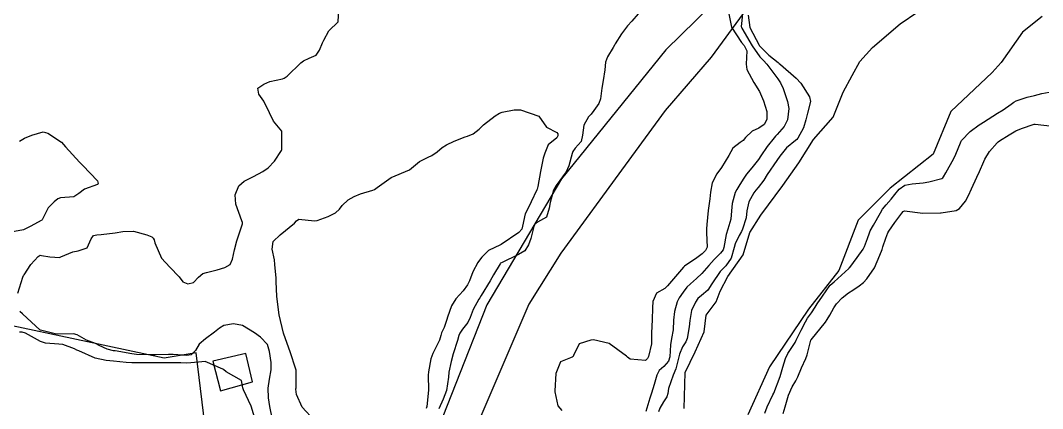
# Model space of a CAD drawing. Header units: metres. Extents: x 318500 to 325275, y 7408834 to 7428799.
# Drawn here: x 321229.9 to 321341.3, y 7415452.8 to 7415495.1 of the extents above; entities that cross this region are included whole.
import ezdxf

# ---------------------------------------------------------------- set-up
doc = ezdxf.new("R2010")
doc.units = ezdxf.units.M
doc.header["$MEASUREMENT"] = 0
for name, color, linetype in [('Cemitério', 206, 'Continuous'), ('Curvas de Nivel 1m', 11, 'Continuous'), ('Curvas de Nivel 5m', 15, 'Continuous'), ('Edificações', 30, 'Continuous'), ('Hidrografia', 140, 'Continuous'), ('Linha Férrea', 20, 'Continuous'), ('Vias Primárias', 230, 'Continuous'), ('Vias Secundárias', 230, 'Continuous')]:
    doc.layers.add(name, color=color, linetype=linetype)

msp = doc.modelspace()

# ---------------------------------------------------------------- linework, layer by layer
at = {"layer": 'Cemitério'}
msp.add_lwpolyline([(321223.77, 7415403.13), (321239.56, 7415433.22), (321254.11, 7415426.84), (321259.49, 7415432.92), (321260.16, 7415439.52), (321258.26, 7415444.22), (321255.46, 7415447.24), (321250.2, 7415449.59), (321249.08, 7415458.87), (321245.6, 7415458.3), (321235.52, 7415460.42), (321229.01, 7415461.8)], dxfattribs=at)
at = {"layer": 'Curvas de Nivel 1m', "flags": 128}
for points, elevation in [([(321229.65, 7415465.38), (321230.18, 7415467.11), (321230.27, 7415467.28), (321230.33, 7415467.37), (321231.06, 7415468.5), (321231.84, 7415469.35), (321232.08, 7415469.49), (321232.21, 7415469.47), (321233.14, 7415469.34), (321234.21, 7415469.25), (321234.26, 7415469.27), (321234.33, 7415469.32), (321235.64, 7415469.87), (321236.22, 7415469.96), (321237.19, 7415470.32), (321237.62, 7415471.28), (321237.88, 7415471.64), (321238.24, 7415471.72), (321238.72, 7415471.74), (321240.25, 7415471.93), (321241.1, 7415472.08), (321242.25, 7415472.12), (321243.71, 7415471.73), (321244.24, 7415471.49), (321244.4, 7415471.35), (321244.48, 7415471.19), (321244.58, 7415470.84), (321245.29, 7415469.17), (321246.2, 7415468.19), (321247.21, 7415467.14), (321247.63, 7415466.6), (321248.17, 7415466.39), (321248.77, 7415466.53), (321249.33, 7415467.12), (321249.8, 7415467.5), (321250.19, 7415467.63), (321251.38, 7415467.91), (321252.2, 7415468.15), (321252.79, 7415468.49), (321253.03, 7415469.07), (321253.25, 7415470.09), (321253.52, 7415471.06), (321254.12, 7415472.92), (321254.14, 7415473.05), (321254.07, 7415473.24), (321253.4, 7415475.06), (321253.31, 7415476.06), (321253.72, 7415477.06), (321254.32, 7415477.55), (321255.31, 7415478.06), (321256.34, 7415478.63), (321256.94, 7415479.02), (321257.62, 7415479.74), (321258.37, 7415480.92), (321258.4, 7415480.97), (321258.41, 7415481), (321258.4, 7415483), (321257.52, 7415484.12), (321257.07, 7415485.02), (321256.44, 7415486.29), (321255.9, 7415487.04), (321255.8, 7415487.7), (321256.47, 7415488.13), (321257.09, 7415488.41), (321258.48, 7415488.73), (321258.68, 7415488.8), (321259.01, 7415488.99), (321260.5, 7415490.47), (321260.78, 7415490.68), (321261.38, 7415490.96), (321262.16, 7415491.29), (321262.51, 7415491.85), (321262.85, 7415492.62), (321262.98, 7415492.94), (321263.54, 7415493.94), (321264.56, 7415494.92), (321264.66, 7415496.92)], 722), ([(321297.26, 7415495.79), (321296.57, 7415495.01), (321296.11, 7415494.5), (321295.44, 7415493.61), (321294.77, 7415492.52), (321294.68, 7415492.37), (321294.52, 7415492.12), (321293.92, 7415491.12), (321293.71, 7415490.53), (321293.64, 7415489.68), (321293.45, 7415488.54), (321293.29, 7415487.71), (321293.15, 7415486.54), (321292.98, 7415486.01), (321292.43, 7415485.25), (321292.12, 7415484.86), (321291.86, 7415484.56), (321291.32, 7415483.65), (321291.18, 7415482.56), (321291.05, 7415481.9), (321290.38, 7415481.16), (321290.14, 7415480.8), (321290.07, 7415480.57), (321289.71, 7415479.22), (321289.42, 7415478.58), (321288.33, 7415477.1), (321288.04, 7415476.6), (321287.65, 7415475.26), (321287.57, 7415474.61), (321287.25, 7415473.64), (321286.27, 7415473.09), (321286, 7415472.9), (321285.9, 7415472.63), (321285.56, 7415471.32), (321285.3, 7415470.64), (321284.91, 7415469.96), (321284.22, 7415469.57), (321282.35, 7415468.68), (321282.26, 7415468.62), (321282.21, 7415468.55), (321281.5, 7415467.38), (321281.12, 7415466.7), (321280.16, 7415465.1), (321280, 7415464.87), (321279.9, 7415464.71), (321279.28, 7415463.58), (321278.93, 7415462.72), (321278.68, 7415462.16), (321278.11, 7415461.44), (321277.82, 7415461.02), (321277.71, 7415460.74), (321277.56, 7415460.21), (321277.11, 7415458.74), (321276.89, 7415457.92), (321276.63, 7415456.75), (321276.57, 7415456.23), (321276.38, 7415454.75), (321276.01, 7415453.81), (321275.53, 7415452.77)], 722), ([(321307.15, 7415495.78), (321307.44, 7415494.35), (321308.54, 7415492.69), (321308.8, 7415492.33), (321309.09, 7415491.75), (321309.02, 7415490.32), (321309.09, 7415489.74), (321309.85, 7415488.32), (321310.47, 7415487.34), (321310.92, 7415486.3), (321311.28, 7415485.14), (321311.3, 7415484.3), (321310.98, 7415483.75), (321310.42, 7415483.35), (321309.69, 7415483.03), (321308.96, 7415482.32), (321308.71, 7415482.01), (321308.39, 7415481.77), (321307.57, 7415481.16), (321307.14, 7415480.35), (321306.36, 7415479.06), (321305.82, 7415478.37), (321305.32, 7415477.39), (321305.13, 7415476.38), (321305.06, 7415475.63), (321304.9, 7415474.38), (321304.74, 7415472.85), (321304.7, 7415472.38), (321304.72, 7415471.93), (321304.78, 7415470.38), (321304.61, 7415470.01), (321304.23, 7415469.65), (321303.5, 7415469.12), (321302.46, 7415468.41), (321302.32, 7415468.3), (321302.21, 7415468.2), (321300.69, 7415466.43), (321300.47, 7415466.15), (321300.18, 7415465.88), (321299.24, 7415465.38), (321298.87, 7415464.46), (321298.83, 7415463.78), (321298.77, 7415462.46), (321298.7, 7415461.04), (321298.7, 7415460.46), (321298.71, 7415459.85), (321298.39, 7415458.47), (321298.28, 7415458.26), (321298.07, 7415458.02), (321296.4, 7415458.17), (321296.08, 7415458.41), (321295.99, 7415458.49), (321294.1, 7415459.88), (321292.38, 7415460.27), (321292.11, 7415460.26), (321290.82, 7415459.83), (321290.22, 7415458.57), (321290.18, 7415458.47), (321290.08, 7415458.39), (321288.79, 7415457.87), (321288.28, 7415456.6), (321288.17, 7415454.74), (321288.16, 7415454.6), (321288.51, 7415453.09), (321288.94, 7415452.59)], 721), ([(321309.25, 7415495.65), (321309.45, 7415494.32), (321310.44, 7415492.4), (321310.5, 7415492.31), (321310.53, 7415492.27), (321311.52, 7415491.3), (321312.51, 7415490.49), (321312.63, 7415490.4), (321312.78, 7415490.28), (321314.49, 7415488.77), (321315, 7415488.24), (321315.93, 7415486.76), (321316.04, 7415486.23), (321315.7, 7415484.97), (321315.55, 7415484.24), (321315.3, 7415483.36), (321314.67, 7415482.25), (321314.54, 7415482.11), (321314.4, 7415482.01), (321313.44, 7415481.21), (321312.7, 7415480.28), (321312.37, 7415479.82), (321311.32, 7415478.3), (321310.96, 7415477.68), (321310.33, 7415476.86), (321310.07, 7415476.57), (321309.88, 7415476.31), (321309.32, 7415475.3), (321309.12, 7415474.32), (321309.03, 7415473.57), (321308.65, 7415472.33), (321308.53, 7415472.07), (321308.26, 7415471.65), (321307.83, 7415470.75), (321307.73, 7415470.34), (321307.38, 7415469.19), (321306.8, 7415468.35), (321306.2, 7415467.71), (321305.28, 7415466.37), (321304.85, 7415465.71), (321304.17, 7415465.1), (321303.78, 7415464.78), (321303.51, 7415464.4), (321303.09, 7415463.46), (321302.88, 7415462.4), (321302.83, 7415461.7), (321302.59, 7415460.41), (321302.44, 7415460.07), (321302.1, 7415459.52), (321301.77, 7415458.73), (321301.71, 7415458.42), (321301.36, 7415457.12), (321301.06, 7415456.42), (321300.57, 7415454.97), (321300.49, 7415454.43), (321300.4, 7415454.06), (321300.02, 7415453.54), (321299.61, 7415452.85), (321299.49, 7415452.45)], 719), ([(321311.07, 7415452.29), (321311.31, 7415452.99), (321311.94, 7415454.28), (321312.03, 7415454.46), (321312.75, 7415456.27), (321313.04, 7415457.3), (321313.31, 7415458.26), (321313.56, 7415458.79), (321314.1, 7415459.56), (321314.37, 7415459.99), (321314.48, 7415460.25), (321315.02, 7415461.34), (321315.51, 7415462.24), (321315.73, 7415462.64), (321316.15, 7415463.24), (321316.55, 7415463.83), (321316.78, 7415464.22), (321317.34, 7415465.05), (321318.17, 7415466.2), (321318.19, 7415466.22), (321318.61, 7415466.61), (321320.21, 7415468.06), (321320.27, 7415468.11), (321320.33, 7415468.17), (321321.15, 7415469.24), (321321.77, 7415470.15), (321321.93, 7415470.46), (321322.26, 7415471.31), (321322.46, 7415471.95), (321322.55, 7415472.15), (321322.92, 7415472.78), (321323.68, 7415474.13), (321323.91, 7415474.51), (321324.3, 7415474.98), (321324.84, 7415475.59), (321325.24, 7415476.11), (321325.72, 7415476.71), (321326.34, 7415477.13), (321327.14, 7415477.28), (321328.34, 7415477.38), (321328.93, 7415477.48), (321330.35, 7415477.85), (321330.46, 7415477.92), (321330.55, 7415478.04), (321330.78, 7415478.46), (321331.66, 7415480.02), (321331.89, 7415480.5), (321332.4, 7415481.75), (321332.47, 7415481.94), (321332.51, 7415482.01), (321333.44, 7415482.98), (321334.43, 7415483.69), (321334.62, 7415483.8), (321334.91, 7415483.98), (321336.44, 7415484.96), (321337.05, 7415485.34), (321337.92, 7415485.95), (321338.22, 7415486.18), (321338.46, 7415486.3), (321339.68, 7415486.7), (321340.46, 7415486.9), (321341.26, 7415487.11), (321342.47, 7415487.34)], 719), ([(321261.98, 7415451.48), (321260.63, 7415452.96), (321260.01, 7415454.34), (321259.95, 7415454.91), (321259.95, 7415454.97), (321259.96, 7415455.03), (321259.96, 7415456.97), (321259.94, 7415457.08), (321259.31, 7415458.98), (321258.99, 7415459.89), (321258.61, 7415460.99), (321258.13, 7415463), (321257.86, 7415465), (321257.8, 7415466.63), (321257.78, 7415467.01), (321257.67, 7415468.48), (321257.61, 7415469.01), (321257.37, 7415470.15), (321257.47, 7415471.01), (321258.25, 7415471.73), (321259.8, 7415472.98), (321260.01, 7415473.23), (321260.27, 7415473.42), (321261.96, 7415473.25), (321262.27, 7415473.29), (321263.48, 7415473.72), (321264.28, 7415474.11), (321264.7, 7415474.5), (321265.01, 7415474.91), (321265.65, 7415475.55), (321266.3, 7415475.89), (321267, 7415476.19), (321268.32, 7415476.58), (321268.53, 7415476.65), (321268.81, 7415476.86), (321270.33, 7415477.96), (321272.34, 7415478.81), (321273.44, 7415479.71), (321274.36, 7415480.18), (321274.77, 7415480.37), (321275.35, 7415480.78), (321275.91, 7415481.23), (321276.38, 7415481.51), (321277.2, 7415481.93), (321278.4, 7415482.41), (321278.65, 7415482.48), (321279.26, 7415482.72), (321279.91, 7415483.22), (321280.41, 7415483.69), (321281.67, 7415484.69), (321282.14, 7415484.97), (321282.43, 7415485.08), (321283.75, 7415485.34), (321284.43, 7415485.32), (321286.42, 7415484.63), (321287.25, 7415483.46), (321288.4, 7415482.87), (321288.51, 7415482.71), (321288.51, 7415482.6), (321288.49, 7415482.51), (321288.4, 7415482.28), (321287.46, 7415481.54), (321287.07, 7415480.62), (321286.92, 7415480.07), (321286.6, 7415478.63), (321286.32, 7415476.97), (321286.26, 7415476.69), (321286.23, 7415476.63), (321285.61, 7415475.32), (321285.25, 7415474.64), (321284.93, 7415473.99), (321284.65, 7415472.65), (321284.56, 7415472.34), (321284.25, 7415471.97), (321282.34, 7415470.68), (321282.24, 7415470.64), (321280.93, 7415470), (321280.22, 7415469.29), (321279.97, 7415468.96), (321279.78, 7415468.71), (321279.23, 7415467.68), (321278.88, 7415466.72), (321278.64, 7415466.26), (321278.17, 7415465.61), (321277.4, 7415464.74), (321276.9, 7415463.99), (321276.46, 7415462.76), (321276.39, 7415462.5), (321276.11, 7415461.64), (321275.83, 7415461.04), (321275.75, 7415460.77), (321275.59, 7415460.26), (321274.88, 7415458.78), (321274.66, 7415458.2), (321274.39, 7415456.78), (321274.38, 7415456.45), (321274.42, 7415454.78), (321274.23, 7415453.02), (321274.15, 7415452.79)], 723), ([(321229.83, 7415481.93), (321230.38, 7415482.24), (321231.16, 7415482.59), (321232.39, 7415482.94), (321232.92, 7415482.81), (321234.38, 7415481.8), (321234.83, 7415481.31), (321236.35, 7415479.64), (321236.74, 7415479.29), (321238.32, 7415477.6), (321238.38, 7415477.33), (321238.37, 7415477.27), (321238.36, 7415477.23), (321238.32, 7415477.22), (321236.91, 7415476.69), (321236.3, 7415476.21), (321235.73, 7415475.86), (321234.3, 7415475.75), (321233.98, 7415475.64), (321233.61, 7415475.33), (321232.96, 7415474.65), (321232.28, 7415473.35), (321232.26, 7415473.31), (321230.98, 7415472.64), (321230.25, 7415472.26), (321228.87, 7415472.01)], 722), ([(321257.39, 7415451.59), (321257.12, 7415453.01), (321256.96, 7415453.96), (321256.91, 7415455.02), (321257.06, 7415455.98), (321257.25, 7415457.01), (321257.24, 7415457.83), (321257.08, 7415459.01), (321256.84, 7415459.77), (321256.1, 7415460.56), (321255.43, 7415461.04), (321254.11, 7415461.83), (321253.16, 7415462.02), (321252.11, 7415461.83), (321251.62, 7415461.57), (321251.09, 7415461.1), (321250.09, 7415460.4), (321249.39, 7415459.82), (321249, 7415459.12), (321248.54, 7415458.66), (321248.07, 7415458.59), (321246.56, 7415458.67), (321246.07, 7415458.67), (321244.63, 7415458.63), (321244.07, 7415458.64), (321242.58, 7415458.7), (321242.07, 7415458.74), (321240.25, 7415459.07), (321240.08, 7415459.1), (321239.38, 7415459.25), (321238.49, 7415459.67), (321238.09, 7415459.88), (321237.11, 7415460.26), (321236.1, 7415460.82), (321235.72, 7415460.92), (321234.1, 7415460.91), (321233.71, 7415460.94), (321232.1, 7415461.34), (321232.08, 7415461.35), (321230.13, 7415463.1), (321229.87, 7415463.37)], 722), ([(321255.53, 7415451.48), (321255.08, 7415453.04), (321254.24, 7415454.82), (321254.16, 7415455.05), (321254.03, 7415455.85), (321252.33, 7415456.79), (321252.05, 7415457.04), (321251.99, 7415457.08), (321250.06, 7415457.92), (321249.33, 7415457.85), (321248.06, 7415457.75), (321247.42, 7415457.78), (321246.06, 7415457.78), (321245.45, 7415457.78), (321244.06, 7415457.79), (321243.46, 7415457.79), (321242.06, 7415457.79), (321241.45, 7415457.83), (321240.06, 7415457.96), (321239.28, 7415458.04), (321238.07, 7415458.3), (321236.29, 7415459.07), (321236.08, 7415459.17), (321235.82, 7415459.29), (321234.53, 7415459.76), (321234.09, 7415459.82), (321232.66, 7415459.92), (321232.09, 7415460.1), (321230.46, 7415461), (321230.1, 7415461.12), (321229.82, 7415461.1)], 721)]:
    msp.add_lwpolyline(points, dxfattribs=dict(at, elevation=elevation))
at = {"layer": 'Curvas de Nivel 5m', "elevation": 720, "flags": 128}
for points in [[(321308.67, 7415496.25), (321308.57, 7415495.06), (321308.5, 7415494.4), (321308.51, 7415494.33), (321308.56, 7415494.23), (321309.7, 7415492.32), (321310.52, 7415491.12), (321310.91, 7415490.7), (321311.29, 7415490.3), (321312.49, 7415488.7), (321312.78, 7415488.28), (321313.08, 7415487.66), (321313.53, 7415486.26), (321313.67, 7415485.49), (321313.54, 7415484.26), (321313.17, 7415483.51), (321312.41, 7415482.64), (321312.22, 7415482.46), (321312.07, 7415482.28), (321311.33, 7415481.35), (321310.64, 7415480.31), (321310.37, 7415479.92), (321309.65, 7415479.03), (321309.07, 7415478.32), (321308.76, 7415477.9), (321308.33, 7415477.19), (321308, 7415476.66), (321307.84, 7415476.34), (321307.52, 7415475.12), (321307.45, 7415474.34), (321307.35, 7415473.41), (321307.02, 7415472.35), (321306.84, 7415471.77), (321306.61, 7415470.35), (321306.51, 7415470.08), (321306.23, 7415469.73), (321305.55, 7415469.04), (321304.98, 7415468.38), (321304.2, 7415467.51), (321303.62, 7415466.98), (321302.96, 7415466.4), (321302.58, 7415466.01), (321302.18, 7415465.49), (321301.74, 7415464.85), (321301.51, 7415464.42), (321301.21, 7415463.35), (321301.12, 7415462.43), (321301.07, 7415461.38), (321300.91, 7415460.43), (321300.79, 7415459.74), (321300.7, 7415458.43), (321300.56, 7415457.94), (321300.06, 7415457.39), (321299.55, 7415456.95), (321299.29, 7415456.45), (321299.02, 7415455.43), (321298.73, 7415454.46), (321298.54, 7415453.94), (321298.09, 7415452.47)], [(321313.05, 7415452.26), (321313.27, 7415453), (321313.66, 7415454.26), (321314.04, 7415455.16), (321314.46, 7415455.83), (321314.68, 7415456.24), (321315.08, 7415457.22), (321315.54, 7415458.24), (321315.68, 7415458.64), (321316.08, 7415460.23), (321316.09, 7415460.25), (321316.11, 7415460.28), (321317.68, 7415462.21), (321317.86, 7415462.48), (321318.14, 7415462.98), (321318.59, 7415463.76), (321318.88, 7415464.19), (321319.48, 7415464.87), (321320.18, 7415465.39), (321320.66, 7415465.68), (321321.34, 7415466.16), (321321.81, 7415466.54), (321322.2, 7415466.93), (321323.01, 7415468.14), (321323.61, 7415469.51), (321323.84, 7415470.13), (321323.94, 7415470.42), (321324.26, 7415471.36), (321324.46, 7415471.92), (321324.57, 7415472.12), (321325.23, 7415473.06), (321326.01, 7415474.09), (321326.14, 7415474.25), (321326.29, 7415474.33), (321328.29, 7415474.07), (321330.23, 7415474.11), (321330.29, 7415474.11), (321331.93, 7415474.38), (321332.3, 7415474.59), (321332.93, 7415475.38), (321333.27, 7415476), (321333.6, 7415476.73), (321334.18, 7415477.99), (321334.23, 7415478.11), (321334.35, 7415478.38), (321335.06, 7415479.98), (321335.54, 7415480.81), (321336.4, 7415481.75), (321336.51, 7415481.85), (321336.65, 7415481.96), (321337.72, 7415482.63), (321338.42, 7415483.04), (321339.03, 7415483.32), (321340.43, 7415483.77), (321340.55, 7415483.79), (321342.42, 7415483.54)]]:
    msp.add_lwpolyline(points, dxfattribs=at)
at = {"layer": 'Edificações'}
msp.add_lwpolyline([(321255.23, 7415455.72), (321254.49, 7415458.8), (321250.91, 7415457.97), (321251.74, 7415454.74), (321255.23, 7415455.72)], close=True, dxfattribs=at)
at = {"layer": 'Hidrografia'}
for points in [[(321302.29, 7415452.79), (321302.39, 7415456.71), (321303.47, 7415458.98), (321304.47, 7415461.14), (321304.66, 7415462.98), (321305.78, 7415464.43), (321306.21, 7415465.59), (321307.04, 7415467.17), (321308.72, 7415469.55), (321309.45, 7415471.96), (321310.63, 7415473.87), (321313.04, 7415477.1), (321314.76, 7415479.57), (321316.38, 7415482.12), (321318.52, 7415484.53), (321319.61, 7415487.27), (321320.6, 7415489.08), (321321.42, 7415490.6), (321322.81, 7415492.11), (321325.81, 7415494.69), (321327.76, 7415496.01)], [(321341.3, 7415495.49), (321339.14, 7415493.8), (321336.82, 7415490.49), (321335.86, 7415489.41), (321331.33, 7415485.14), (321329.43, 7415480.51), (321324.73, 7415476.82), (321321.25, 7415473.32), (321319.14, 7415467.84), (321315.81, 7415463.63), (321311.59, 7415457.34), (321309.22, 7415452.12)]]:
    msp.add_lwpolyline(points, dxfattribs=at)
at = {"layer": 'Linha Férrea'}
msp.add_lwpolyline([(320790.49, 7414769.15, 0.066549), (320858.6, 7414826.49, 0.071744), (320946.36, 7414945.11, -0.001019), (320986.5, 7415020.76), (321017.59, 7415076.94, -0.085141), (321132.03, 7415221.31, -0.027227), (321212.14, 7415282.87, 0.004692), (321306.83, 7415350.2, 0.102409), (321443.1, 7415506.85, 0.035266), (321491.35, 7415614.35, 0.015223), (321522.06, 7415693.46)], format="xyb", dxfattribs=at)
at = {"layer": 'Vias Primárias'}
msp.add_lwpolyline([(321109.37, 7414841.13, 0), (321121.45, 7414845.47, -0.165445)], format="xyb", dxfattribs=at)
at = {"layer": 'Vias Secundárias'}
for points in [[(321313.56, 7415500), (321308.7, 7415495.84), (321305.22, 7415491.06), (321300.22, 7415485.27), (321295.83, 7415479.3), (321288.82, 7415469.71), (321285.34, 7415464.18), (321280.11, 7415451.98), (321277.07, 7415446.29), (321274.02, 7415436.73), (321271.76, 7415428.83), (321266.93, 7415418.29), (321262.06, 7415407.28), (321259.01, 7415400.48), (321254.78, 7415391.68), (321251.02, 7415387.37), (321247.22, 7415385.16), (321241.25, 7415384.13), (321237.99, 7415382.85), (321233.56, 7415382.14), (321230.79, 7415378.98), (321225.76, 7415371.89)], [(321308.56, 7415500), (321300.27, 7415491.86), (321288.89, 7415477.82), (321280.78, 7415464.08), (321274, 7415446.96), (321270.37, 7415432.68), (321266.14, 7415423.38), (321259.84, 7415409.69), (321253.06, 7415394.98), (321249.61, 7415391.35), (321246.05, 7415388.7), (321241.09, 7415387.31), (321236.9, 7415386.85), (321230.55, 7415385.46), (321227.77, 7415383.71)]]:
    msp.add_lwpolyline(points, dxfattribs=at)

doc.saveas('drawing.dxf')
